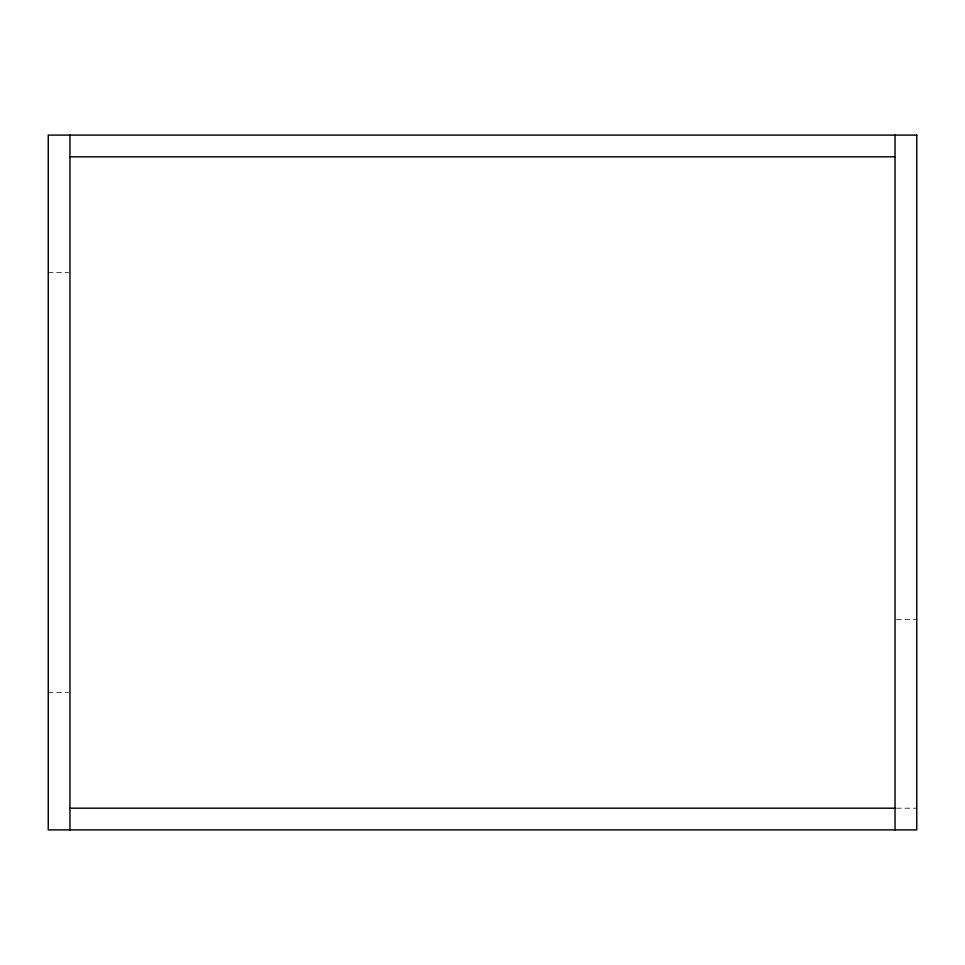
<?xml version="1.0" encoding="UTF-8"?>
<svg xmlns="http://www.w3.org/2000/svg" width="965" height="965" viewBox="0 0 965 965"><rect width="100%" height="100%" fill="white"/><g stroke="black" fill="none" stroke-linecap="round" stroke-linejoin="round"><path stroke-width="0.72" stroke-dasharray="4.83 3.62" d="M48.25 272.613L68.515 272.613M896.485 619.542L916.75 619.542M48.25 692.388L68.515 692.388M896.485 808.188L916.75 808.188"/><path stroke-width="1.45" d="M69.963 156.812L895.038 156.812M69.963 808.188L895.038 808.188M895.038 135.1L895.038 829.9M69.963 135.1L69.963 829.9M916.75 135.1L48.25 135.1L48.25 829.9L916.75 829.9L916.75 135.1"/></g></svg>
